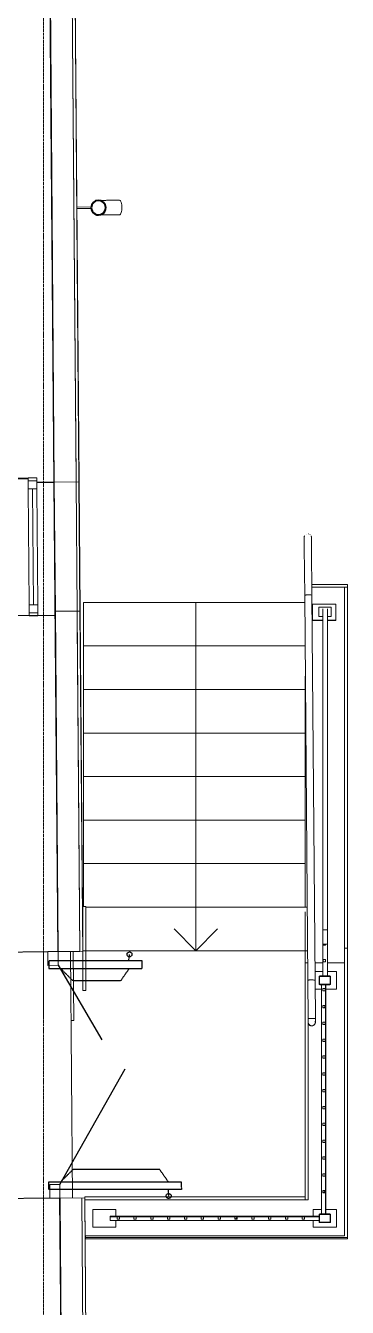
# Model space of a CAD drawing. Header units: millimetres. Extents: x -42533 to 645315, y 3457 to 82611.
# Drawn here: x 81975 to 84194, y 57838 to 66671 of the extents above; entities that cross this region are included whole.
import ezdxf

# ---------------------------------------------------------------- set-up
doc = ezdxf.new("R2010")
doc.units = ezdxf.units.MM
doc.linetypes.add('ADSK_Линия сетки', pattern=[25, 20, -2.5, 0, -2.5])
doc.linetypes.add('ADSK_Штриховая_ш3 п1_5', pattern=[4.5, 3, -1.5])
for name, color, linetype, lineweight in [('_ Окна', 7, 'Continuous', 9), ('Двери', 7, 'Continuous', 9), ('Лестницы', 7, 'Continuous', 9), ('Обобщенные модели', 7, 'Continuous', 18), ('Ограждение', 7, 'Continuous', 9), ('Окна', 7, 'Continuous', 9), ('Оси', 253, 'Continuous', 9), ('Перекрытие', 7, 'Continuous', 18), ('Стены внутренние', 7, 'Continuous', 18), ('Стены наружные', 7, 'Continuous', 18), ('Стены несущие', 7, 'Continuous', 30), ('Стены отделка', 7, 'Continuous', 30), ('Стены штриховка', 7, 'Continuous', 9), ('Стрелки вверх', 7, 'Continuous', 18), ('ШТРИХОВКА', 252, 'Continuous', 15)]:
    doc.layers.add(name, color=color, linetype=linetype, lineweight=lineweight)
doc.layers.add('Линии', color=7, linetype='Continuous', lineweight=9, true_color=0x00a600)
pattern_1 = [(45, (557.2, 188.9), (-106.066, 106.066), [])]

# ---------------------------------------------------------------- blocks, each defined once
blk = doc.blocks.new('1 этаж')
at = {"layer": 'Ограждение'}
h = blk.add_hatch(dxfattribs=at)
h.set_pattern_fill('FP_23', color=8, style=0, pattern_type=2)
h.set_pattern_definition(pattern_1)
h.paths.add_polyline_path([(57850.644, 27775.446), (57881.158, 27775.446), (57881.158, 27779.446), (57812.472, 27779.446), (57812.472, 27775.446), (57850.219, 27775.446)])
h.paths.add_polyline_path([(57806.815, 27781.103), (57810.815, 27781.103), (57810.815, 27829.789), (57806.815, 27829.789), (57806.815, 27803.878)])
h.paths.add_polyline_path([(57812.472, 27775.446), (57810.815, 27780.058), (57806.815, 27781.103), (57808.472, 27777.103)])
h.paths.add_polyline_path([(57886.815, 27781.103), (57886.815, 27829.789), (57882.815, 27829.789), (57882.815, 27781.103)])
h.paths.add_polyline_path([(57881.158, 27775.446), (57885.158, 27777.103), (57886.815, 27781.103), (57882.203, 27779.446)])
h.paths.add_polyline_path([(57881.158, 27835.446), (57812.472, 27835.446), (57812.472, 27831.446), (57881.158, 27831.446)])
h.paths.add_polyline_path([(57886.815, 27829.789), (57885.158, 27833.789), (57881.158, 27835.446), (57882.815, 27830.834)])
h.paths.add_polyline_path([(57806.815, 27829.789), (57811.427, 27831.446), (57811.3, 27834.961), (57808.472, 27833.789), (57807.501, 27831.446)])
h = blk.add_hatch(dxfattribs=at)
h.set_pattern_fill('FP_23', color=8, style=0, pattern_type=2)
h.set_pattern_definition(pattern_1)
h.paths.add_polyline_path([(57832.201, 26340.544), (57848.201, 26340.544), (57848.201, 26356.544), (57832.201, 26356.544)])
h.paths.add_polyline_path([(57848.201, 26456.544), (57848.201, 26472.544), (57832.201, 26472.544), (57832.201, 26456.544)])
h.paths.add_polyline_path([(57848.201, 26572.544), (57848.201, 26588.544), (57832.201, 26588.544), (57832.201, 26572.544)])
h.paths.add_polyline_path([(57848.201, 26688.544), (57848.201, 26704.544), (57832.201, 26704.544), (57832.201, 26688.544)])
h.paths.add_polyline_path([(57832.201, 26804.544), (57848.201, 26804.544), (57848.201, 26820.544), (57832.201, 26820.544)])
h.paths.add_polyline_path([(57848.201, 26920.544), (57848.201, 26936.544), (57832.201, 26936.544), (57832.201, 26920.544)])
h.paths.add_polyline_path([(57845.716, 27036.544), (57848.201, 27036.544), (57848.165, 27052.544), (57832.201, 27052.544), (57832.201, 27036.544)])
h.paths.add_polyline_path([(57832.201, 27152.544), (57848.201, 27152.544), (57848.201, 27168.544), (57832.201, 27168.544), (57832.201, 27156.693)])
h.paths.add_polyline_path([(57848.201, 27268.544), (57848.201, 27284.544), (57832.201, 27284.544), (57832.201, 27268.544)])
h.paths.add_polyline_path([(57832.201, 27384.544), (57848.201, 27384.544), (57848.201, 27400.544), (57832.201, 27400.544)])
h.paths.add_polyline_path([(57832.201, 27500.544), (57848.201, 27500.544), (57848.201, 27516.544), (57832.201, 27516.544)])
h.paths.add_polyline_path([(57832.201, 27616.544), (57848.201, 27616.544), (57848.201, 27632.544), (57832.201, 27632.544)])
h.paths.add_polyline_path([(57848.201, 27732.544), (57848.201, 27748.544), (57832.201, 27748.544), (57832.201, 27732.544)])
h = blk.add_hatch(dxfattribs=at)
h.set_pattern_fill('FP_23', color=8, style=0, pattern_type=2)
h.set_pattern_definition(pattern_1)
h.paths.add_polyline_path([(57706.815, 26160.481), (57706.815, 26176.481), (57690.815, 26176.481), (57690.815, 26160.481)])
h.paths.add_polyline_path([(56546.815, 26160.481), (56546.815, 26176.481), (56530.815, 26176.481), (56530.815, 26160.481)])
h.paths.add_polyline_path([(56414.815, 26160.481), (56430.815, 26160.481), (56430.815, 26176.481), (56414.815, 26176.481)])
h.paths.add_polyline_path([(57574.815, 26160.481), (57590.815, 26160.481), (57590.815, 26176.481), (57574.815, 26176.481)])
h.paths.add_polyline_path([(56878.815, 26160.481), (56894.815, 26160.481), (56894.815, 26176.481), (56878.815, 26176.481)])
h.paths.add_polyline_path([(56762.815, 26160.481), (56778.815, 26160.481), (56778.815, 26176.481), (56762.815, 26176.481)])
h.paths.add_polyline_path([(57474.815, 26160.481), (57474.815, 26176.481), (57458.815, 26176.481), (57458.815, 26160.481)])
h.paths.add_polyline_path([(56646.815, 26160.481), (56662.815, 26160.481), (56662.815, 26176.481), (56646.815, 26176.481)])
h.paths.add_polyline_path([(57242.815, 26160.481), (57242.815, 26176.481), (57226.815, 26176.481), (57226.815, 26160.481)])
h.paths.add_polyline_path([(57110.815, 26160.481), (57126.815, 26160.481), (57126.815, 26176.481), (57110.815, 26176.481)])
h.paths.add_polyline_path([(57358.815, 26160.481), (57358.815, 26176.481), (57342.815, 26176.481), (57342.815, 26160.481)])
h.paths.add_polyline_path([(56994.815, 26160.481), (57010.815, 26160.481), (57010.815, 26176.481), (56994.815, 26176.481)])
at = {"layer": '_ Окна', "color": 8, "lineweight": 18}
for p, q in [((55800.599, 31267.48), (55860.597, 31267.966)), ((55801.214, 31191.483), (55800.599, 31267.48)), ((55861.212, 31191.968), (55801.214, 31191.483)), ((55860.597, 31267.966), (55861.212, 31191.968)), ((55867.666, 30393.994), (55807.668, 30393.509)), ((55807.668, 30393.509), (55808.282, 30317.512)), ((55868.28, 30317.997), (55867.666, 30393.994)), ((55808.282, 30317.512), (55868.28, 30317.997))]:
    blk.add_line(p, q, dxfattribs=at)
at = {"layer": '_ Окна', "color": 8}
for p, q in [((55800.761, 31247.481), (55860.759, 31247.966)), ((55831.213, 31191.726), (55837.667, 30393.752)), ((55808.121, 30337.511), (55868.119, 30337.996))]:
    blk.add_line(p, q, dxfattribs=at)
at = {"layer": 'Двери', "color": 8}
for p, q in [((56006.999, 28004.043), (55937.001, 28003.477)), ((55937.001, 28003.477), (55937.769, 27908.48)), ((56007.767, 27909.046), (56006.999, 28004.043)), ((55937.769, 27908.48), (56007.767, 27909.046)), ((56019.979, 26399.095), (55949.981, 26398.529)), ((55949.981, 26398.529), (55950.75, 26303.532)), ((56020.747, 26304.099), (56019.979, 26399.095)), ((55950.75, 26303.532), (56020.747, 26304.099))]:
    blk.add_line(p, q, dxfattribs=at)
at = {"layer": 'Двери', "color": 8, "lineweight": 30}
for p, q in [((56007.767, 27909.046), (56309.425, 27396.184)), ((56019.979, 26399.095), (56471.056, 27195.183))]:
    blk.add_line(p, q, dxfattribs=at)
at = {"layer": 'Лестницы', "color": 8}
for p, q in [((57708.083, 30409.601), (56182.201, 30409.601)), ((56182.201, 30409.601), (56182.201, 30109.601)), ((57708.083, 30409.601), (56182.201, 30409.601)), ((56182.201, 30109.601), (56182.201, 29809.601)), ((57710.509, 30109.601), (56182.201, 30109.601)), ((57710.509, 30109.601), (56182.201, 30109.601)), ((56182.201, 29809.601), (56182.201, 29509.601)), ((57712.201, 29809.601), (56182.201, 29809.601)), ((57712.201, 29809.601), (56182.201, 29809.601)), ((56182.201, 29509.601), (56182.201, 29209.601)), ((57712.201, 29509.601), (56182.201, 29509.601)), ((57712.201, 29509.601), (56182.201, 29509.601)), ((56182.201, 29209.601), (56182.201, 28909.601)), ((57712.201, 29209.601), (56182.201, 29209.601)), ((57712.201, 29209.601), (56182.201, 29209.601)), ((56182.201, 28909.601), (56182.201, 28609.601)), ((57712.201, 28909.601), (56182.201, 28909.601)), ((57712.201, 28909.601), (56182.201, 28909.601)), ((56182.201, 28609.601), (56182.201, 28314.7)), ((57712.201, 28609.601), (56182.201, 28609.601)), ((57712.201, 28609.601), (56182.201, 28609.601)), ((57725.229, 28309.601), (56197.879, 28309.601)), ((57725.229, 28309.601), (56197.879, 28309.601)), ((57727.56, 28009.601), (56182.201, 28009.601))]:
    blk.add_line(p, q, dxfattribs=at)
at = {"layer": 'Линии', "color": 8}
for p, q in [((58002.201, 30533.902), (58002.201, 26033.902)), ((55461.104, 30319.225), (55981.104, 30319.225)), ((58002.201, 26033.902), (56202.201, 26033.902))]:
    blk.add_line(p, q, dxfattribs=at)
at = {"layer": 'Линии', "color": 8, "linetype": 'ADSK_Штриховая_ш3 п1_5', "lineweight": 30}
for p, q in [((55944.297, 27939.655), (55943.571, 27886.655)), ((56587.383, 27939.655), (55944.297, 27939.655)), ((56494.951, 27939.655), (56500.099, 27984.36)), ((56586.657, 27886.655), (56587.383, 27939.655)), ((55943.571, 27886.655), (56586.657, 27886.655)), ((56110.32, 27801.655), (56025.32, 27886.655)), ((56497.735, 27886.655), (56438.217, 27801.655)), ((56438.217, 27801.655), (56110.32, 27801.655)), ((56110.467, 26501.658), (56025.467, 26416.658)), ((56708.365, 26501.658), (56110.467, 26501.658)), ((56767.882, 26416.658), (56708.365, 26501.658)), ((55944.445, 26363.658), (55943.719, 26416.658)), ((55943.719, 26416.658), (56856.804, 26416.658)), ((56856.804, 26416.658), (56857.53, 26363.658)), ((56857.53, 26363.658), (55944.445, 26363.658)), ((56765.098, 26363.658), (56770.247, 26318.953))]:
    blk.add_line(p, q, dxfattribs=at)
for centre in [(56500.099, 27984.36), (56770.247, 26318.953)]:
    blk.add_circle(centre, 17, dxfattribs=at)
at = {"layer": 'Обобщенные модели', "color": 8}
for p, q in [((56235.371, 33134.92), (56137.176, 33134.125)), ((56137.257, 33124.126), (56235.452, 33124.92)), ((56432.011, 33181.512), (56389.508, 33181.168)), ((56390.317, 33081.171), (56432.82, 33081.515))]:
    blk.add_line(p, q, dxfattribs=at)
at = {"layer": 'Обобщенные модели', "color": 8, "flags": 128}
for points in [[(56298.881, 33180.435), (56300.151, 33180.445), (56302.815, 33180.467), (56305.691, 33180.49), (56308.775, 33180.515), (56312.063, 33180.541), (56315.549, 33180.57), (56319.227, 33180.599), (56323.092, 33180.631), (56327.138, 33180.663), (56331.357, 33180.697), (56335.743, 33180.733), (56340.29, 33180.77), (56344.989, 33180.808), (56349.834, 33180.847), (56354.817, 33180.887), (56359.929, 33180.929), (56365.163, 33180.971), (56370.509, 33181.014), (56375.96, 33181.058), (56381.508, 33181.103), (56387.142, 33181.149), (56389.508, 33181.168)], [(56390.317, 33081.171), (56384.65, 33081.125), (56379.065, 33081.08), (56373.573, 33081.036), (56368.182, 33080.992), (56362.9, 33080.949), (56357.737, 33080.908), (56352.699, 33080.867), (56347.796, 33080.827), (56343.035, 33080.789), (56338.424, 33080.751), (56333.97, 33080.715), (56329.681, 33080.681), (56325.562, 33080.647), (56321.621, 33080.615), (56317.865, 33080.585), (56314.298, 33080.556), (56310.927, 33080.529), (56307.758, 33080.503), (56304.794, 33080.479), (56302.042, 33080.457), (56299.69, 33080.438)]]:
    blk.add_lwpolyline(points, dxfattribs=at)
at = {"layer": 'Обобщенные модели', "color": 8}
for start, end in [(0.4633819, 180.4633819), (180.4633819, 0.4633819)]:
    blk.add_arc((56286.269, 33130.331), 52, start, end, dxfattribs=at)
at = {"layer": 'Обобщенные модели', "color": 8, "lineweight": 40}
for start, end in [(0.4633819, 180.4633819), (180.4633819, 0.4633819)]:
    blk.add_arc((56286.269, 33130.331), 50, start, end, dxfattribs=at)
at = {"layer": 'Обобщенные модели', "color": 8}
for start_param, end_param in [(4.71238898, 6.28318531), (3.14159265, 4.71238898)]:
    blk.add_ellipse((56432.416, 33131.513), major_axis=(-0.404, 49.998), ratio=0.30901699, start_param=start_param, end_param=end_param, dxfattribs=at)
at = {"layer": 'Ограждение', "color": 8}
for p, q in [((57709.284, 30872.841), (57709.891, 30873.635)), ((57719.288, 30880.912), (57720.21, 30881.3)), ((57732.249, 30882.917), (57733.24, 30882.785)), ((57744.224, 30878.246), (57745.019, 30877.639)), ((57705.03, 30787.163), (57707.698, 30457.174)), ((57757.697, 30457.578), (57755.028, 30787.567)), ((57707.698, 30457.174), (57729.158, 27803.79)), ((57779.157, 27804.195), (57757.697, 30457.578)), ((57922.041, 30397.946), (57762.648, 30397.946)), ((57762.648, 30397.946), (57762.648, 30287.578)), ((57922.041, 30287.578), (57922.041, 30397.946)), ((57889.433, 30378.154), (57804.315, 30378.154)), ((57804.315, 30378.154), (57804.315, 30312.738)), ((57804.315, 30312.738), (57832.201, 30312.738)), ((57832.201, 28154.19), (57832.201, 30365.886)), ((57864.201, 30365.886), (57864.201, 28154.19)), ((57864.201, 30312.738), (57889.433, 30312.738)), ((57889.433, 30312.738), (57889.433, 30378.154)), ((57762.648, 30287.578), (57832.201, 30287.578)), ((57762.648, 30285.223), (57762.648, 30287.578)), ((57832.201, 30285.223), (57762.648, 30285.223)), ((57864.201, 30287.578), (57922.041, 30287.578)), ((57922.041, 30285.223), (57864.201, 30285.223)), ((57922.041, 30287.578), (57922.041, 30285.223)), ((57832.201, 27835.446), (57832.201, 28053.665)), ((57864.201, 28053.665), (57864.201, 27835.446)), ((57832.201, 27865.446), (57778.642, 27865.446)), ((57926.207, 27865.446), (57864.201, 27865.446)), ((57926.207, 27745.446), (57926.207, 27865.446)), ((57729.158, 27803.79), (57731.263, 27543.589)), ((57729.158, 27803.79), (57731.263, 27543.589)), ((57781.261, 27543.993), (57779.157, 27804.195)), ((57781.261, 27543.993), (57779.159, 27803.878)), ((57779.55, 27745.446), (57824.53, 27745.446)), ((57824.35, 27775.446), (57824.35, 26195.446)), ((57850.219, 26195.446), (57850.219, 27775.446)), ((57854.198, 27745.446), (57926.207, 27745.446)), ((57854.35, 27775.446), (57854.35, 26195.446)), ((57731.48, 27516.667), (57731.481, 27516.63)), ((57781.479, 27517.072), (57781.479, 27517.034)), ((56406.207, 26225.446), (56246.815, 26225.446)), ((56246.815, 26225.446), (56246.815, 26105.446)), ((56366.815, 26180.612), (56366.815, 26176.481)), ((56366.815, 26180.612), (57806.815, 26180.612)), ((56366.815, 26155.612), (56366.815, 26176.481)), ((56414.815, 26176.481), (56366.815, 26176.481)), ((56366.815, 26155.612), (56366.815, 26150.612)), ((56366.815, 26150.612), (57806.815, 26150.612)), ((56406.207, 26180.459), (56406.207, 26225.446)), ((56406.207, 26105.446), (56406.207, 26150.796)), ((56530.815, 26176.481), (56430.815, 26176.481)), ((56646.815, 26176.481), (56546.815, 26176.481)), ((56762.815, 26176.481), (56662.815, 26176.481)), ((56878.815, 26176.481), (56778.815, 26176.481)), ((56994.815, 26176.481), (56894.815, 26176.481)), ((57110.815, 26176.481), (57010.815, 26176.481)), ((57226.815, 26176.481), (57126.815, 26176.481)), ((57342.815, 26176.481), (57242.815, 26176.481)), ((57458.815, 26176.481), (57358.815, 26176.481)), ((57574.815, 26176.481), (57474.815, 26176.481)), ((57690.815, 26176.481), (57590.815, 26176.481)), ((57806.815, 26176.481), (57706.815, 26176.481)), ((57824.52, 26225.446), (57766.815, 26225.446)), ((57766.815, 26225.446), (57766.815, 26180.448)), ((57766.815, 26150.782), (57766.815, 26105.446)), ((57926.207, 26225.446), (57854.19, 26225.446)), ((57926.207, 26105.446), (57926.207, 26225.446)), ((56246.815, 26105.446), (56406.207, 26105.446)), ((57766.815, 26105.446), (57926.207, 26105.446))]:
    blk.add_line(p, q, dxfattribs=at)
at = {"layer": 'Ограждение', "color": 8, "lineweight": 18}
for p, q in [((57864.201, 28154.19), (57832.201, 28154.19)), ((57832.201, 28154.19), (57832.201, 28053.665)), ((57864.201, 28053.665), (57864.201, 28154.19)), ((57832.201, 28053.665), (57864.201, 28053.665)), ((57851.048, 28053.665), (57835.048, 28053.665)), ((57835.048, 28053.665), (57835.048, 28047.927)), ((57835.048, 28047.927), (57851.048, 28047.927)), ((57851.048, 28047.927), (57851.048, 28053.665)), ((57851.048, 27947.927), (57835.048, 27947.927)), ((57835.048, 27947.927), (57835.048, 27931.927)), ((57835.048, 27931.927), (57851.048, 27931.927)), ((57851.048, 27931.927), (57851.048, 27947.927)), ((57806.815, 27829.789), (57806.815, 27781.103)), ((57810.815, 27781.103), (57810.815, 27829.789)), ((57881.158, 27835.446), (57812.472, 27835.446)), ((57812.472, 27831.446), (57881.158, 27831.446)), ((57882.815, 27829.789), (57882.815, 27781.103)), ((57886.815, 27781.103), (57886.815, 27829.789)), ((57881.158, 27779.446), (57812.472, 27779.446)), ((57812.472, 27775.446), (57881.158, 27775.446)), ((57848.201, 27748.544), (57832.201, 27748.544)), ((57832.201, 27748.544), (57832.201, 27732.544)), ((57848.201, 27732.544), (57848.201, 27748.544)), ((57832.201, 27732.544), (57848.201, 27732.544)), ((57848.201, 27632.544), (57832.201, 27632.544)), ((57832.201, 27632.544), (57832.201, 27616.544)), ((57832.201, 27616.544), (57848.201, 27616.544)), ((57848.201, 27616.544), (57848.201, 27632.544)), ((57848.201, 27516.544), (57832.201, 27516.544)), ((57832.201, 27516.544), (57832.201, 27500.544)), ((57832.201, 27500.544), (57848.201, 27500.544)), ((57848.201, 27500.544), (57848.201, 27516.544)), ((57848.201, 27400.544), (57832.201, 27400.544)), ((57832.201, 27400.544), (57832.201, 27384.544)), ((57832.201, 27384.544), (57848.201, 27384.544)), ((57848.201, 27384.544), (57848.201, 27400.544)), ((57848.201, 27284.544), (57832.201, 27284.544)), ((57832.201, 27284.544), (57832.201, 27268.544)), ((57832.201, 27268.544), (57848.201, 27268.544)), ((57848.201, 27268.544), (57848.201, 27284.544)), ((57848.201, 27168.544), (57832.201, 27168.544)), ((57832.201, 27168.544), (57832.201, 27152.544)), ((57832.201, 27152.544), (57848.201, 27152.544)), ((57848.201, 27152.544), (57848.201, 27168.544)), ((57848.201, 27052.544), (57832.201, 27052.544)), ((57832.201, 27052.544), (57832.201, 27036.544)), ((57832.201, 27036.544), (57848.201, 27036.544)), ((57848.201, 27036.544), (57848.201, 27052.544)), ((57848.201, 26936.544), (57832.201, 26936.544)), ((57832.201, 26936.544), (57832.201, 26920.544)), ((57832.201, 26920.544), (57848.201, 26920.544)), ((57848.201, 26920.544), (57848.201, 26936.544)), ((57848.201, 26820.544), (57832.201, 26820.544)), ((57832.201, 26820.544), (57832.201, 26804.544)), ((57832.201, 26804.544), (57848.201, 26804.544)), ((57848.201, 26804.544), (57848.201, 26820.544)), ((57848.201, 26704.544), (57832.201, 26704.544)), ((57832.201, 26704.544), (57832.201, 26688.544)), ((57832.201, 26688.544), (57848.201, 26688.544)), ((57848.201, 26688.544), (57848.201, 26704.544)), ((57848.201, 26588.544), (57832.201, 26588.544)), ((57832.201, 26588.544), (57832.201, 26572.544)), ((57848.201, 26572.544), (57848.201, 26588.544)), ((57832.201, 26572.544), (57848.201, 26572.544)), ((57848.201, 26472.544), (57832.201, 26472.544)), ((57832.201, 26472.544), (57832.201, 26456.544)), ((57832.201, 26456.544), (57848.201, 26456.544)), ((57848.201, 26456.544), (57848.201, 26472.544)), ((57848.201, 26356.544), (57832.201, 26356.544)), ((57832.201, 26356.544), (57832.201, 26340.544)), ((57832.201, 26340.544), (57848.201, 26340.544)), ((57848.201, 26340.544), (57848.201, 26356.544)), ((56430.815, 26176.481), (56414.815, 26176.481)), ((56414.815, 26176.481), (56414.815, 26160.481)), ((56414.815, 26160.481), (56430.815, 26160.481)), ((56430.815, 26160.481), (56430.815, 26176.481)), ((56546.815, 26176.481), (56530.815, 26176.481)), ((56530.815, 26176.481), (56530.815, 26160.481)), ((56530.815, 26160.481), (56546.815, 26160.481)), ((56546.815, 26160.481), (56546.815, 26176.481)), ((56662.815, 26176.481), (56646.815, 26176.481)), ((56646.815, 26176.481), (56646.815, 26160.481)), ((56646.815, 26160.481), (56662.815, 26160.481)), ((56662.815, 26160.481), (56662.815, 26176.481)), ((56778.815, 26176.481), (56762.815, 26176.481)), ((56762.815, 26176.481), (56762.815, 26160.481)), ((56762.815, 26160.481), (56778.815, 26160.481)), ((56778.815, 26160.481), (56778.815, 26176.481)), ((56894.815, 26176.481), (56878.815, 26176.481)), ((56878.815, 26176.481), (56878.815, 26160.481)), ((56878.815, 26160.481), (56894.815, 26160.481)), ((56894.815, 26160.481), (56894.815, 26176.481)), ((57010.815, 26176.481), (56994.815, 26176.481)), ((56994.815, 26176.481), (56994.815, 26160.481)), ((56994.815, 26160.481), (57010.815, 26160.481)), ((57010.815, 26160.481), (57010.815, 26176.481)), ((57126.815, 26176.481), (57110.815, 26176.481)), ((57110.815, 26176.481), (57110.815, 26160.481)), ((57110.815, 26160.481), (57126.815, 26160.481)), ((57126.815, 26160.481), (57126.815, 26176.481)), ((57242.815, 26176.481), (57226.815, 26176.481)), ((57226.815, 26176.481), (57226.815, 26160.481)), ((57226.815, 26160.481), (57242.815, 26160.481)), ((57242.815, 26160.481), (57242.815, 26176.481)), ((57358.815, 26176.481), (57342.815, 26176.481)), ((57342.815, 26176.481), (57342.815, 26160.481)), ((57342.815, 26160.481), (57358.815, 26160.481)), ((57358.815, 26160.481), (57358.815, 26176.481)), ((57474.815, 26176.481), (57458.815, 26176.481)), ((57458.815, 26176.481), (57458.815, 26160.481)), ((57458.815, 26160.481), (57474.815, 26160.481)), ((57474.815, 26160.481), (57474.815, 26176.481)), ((57590.815, 26176.481), (57574.815, 26176.481)), ((57574.815, 26176.481), (57574.815, 26160.481)), ((57574.815, 26160.481), (57590.815, 26160.481)), ((57590.815, 26160.481), (57590.815, 26176.481)), ((57706.815, 26176.481), (57690.815, 26176.481)), ((57690.815, 26176.481), (57690.815, 26160.481)), ((57690.815, 26160.481), (57706.815, 26160.481)), ((57706.815, 26160.481), (57706.815, 26176.481)), ((57806.815, 26189.789), (57806.815, 26141.103)), ((57810.815, 26141.103), (57810.815, 26189.789)), ((57881.158, 26195.446), (57812.472, 26195.446)), ((57812.472, 26191.446), (57881.158, 26191.446)), ((57882.815, 26189.789), (57882.815, 26141.103)), ((57886.815, 26141.103), (57886.815, 26189.789)), ((57881.158, 26139.446), (57812.472, 26139.446)), ((57812.472, 26135.446), (57881.158, 26135.446))]:
    blk.add_line(p, q, dxfattribs=at)
at = {"layer": 'Ограждение', "color": 8, "flags": 128}
for points in [[(57704.458, 30857.871), (57704.47, 30858.871), (57704.521, 30859.87), (57704.613, 30860.865), (57704.745, 30861.857), (57704.916, 30862.842), (57705.126, 30863.819), (57705.375, 30864.788), (57705.663, 30865.745), (57705.989, 30866.691), (57706.352, 30867.622), (57706.753, 30868.539)], [(57704.729, 30824.333), (57704.711, 30826.557), (57704.693, 30828.73), (57704.676, 30830.846), (57704.66, 30832.904), (57704.643, 30834.899), (57704.628, 30836.829), (57704.613, 30838.691), (57704.598, 30840.48), (57704.584, 30842.196), (57704.571, 30843.834), (57704.559, 30845.392), (57704.547, 30846.868), (57704.535, 30848.26), (57704.525, 30849.564), (57704.515, 30850.78), (57704.506, 30851.904), (57704.498, 30852.936), (57704.49, 30853.874), (57704.483, 30854.716), (57704.477, 30855.46), (57704.472, 30856.107), (57704.468, 30856.653), (57704.464, 30857.1), (57704.461, 30857.445), (57704.459, 30857.689), (57704.458, 30857.831), (57704.458, 30857.871)], [(57704.458, 30857.871), (57704.458, 30857.815), (57704.46, 30857.645), (57704.462, 30857.363), (57704.465, 30856.968), (57704.469, 30856.462), (57704.474, 30855.845), (57704.48, 30855.117), (57704.487, 30854.282), (57704.494, 30853.339), (57704.503, 30852.29), (57704.512, 30851.136), (57704.522, 30849.881), (57704.533, 30848.525), (57704.545, 30847.071), (57704.558, 30845.521), (57704.571, 30843.878), (57704.585, 30842.144), (57704.6, 30840.322), (57704.615, 30838.415), (57704.631, 30836.426), (57704.648, 30834.358), (57704.665, 30832.215), (57704.683, 30829.999), (57704.702, 30827.715), (57704.721, 30825.367), (57704.74, 30822.957), (57704.76, 30820.49), (57704.78, 30817.969), (57704.801, 30815.399), (57704.822, 30812.785), (57704.844, 30810.129), (57704.866, 30807.436), (57704.888, 30804.711), (57704.91, 30801.958), (57704.932, 30799.181), (57704.955, 30796.385), (57704.978, 30793.574), (57705.001, 30790.753), (57705.023, 30787.926), (57705.03, 30787.163)], [(57751.871, 30869.147), (57752.295, 30868.242), (57752.684, 30867.32), (57753.035, 30866.384), (57753.349, 30865.435), (57753.624, 30864.473), (57753.86, 30863.502), (57754.058, 30862.522), (57754.216, 30861.534), (57754.335, 30860.541), (57754.414, 30859.545), (57754.452, 30858.545), (57754.456, 30858.276)], [(57754.456, 30858.276), (57754.456, 30858.224), (57754.458, 30858.071), (57754.46, 30857.816), (57754.463, 30857.459), (57754.466, 30857.001), (57754.471, 30856.444), (57754.476, 30855.786), (57754.482, 30855.031), (57754.489, 30854.178), (57754.497, 30853.23), (57754.505, 30852.188), (57754.514, 30851.053), (57754.524, 30849.827), (57754.535, 30848.513), (57754.546, 30847.112), (57754.558, 30845.626), (57754.571, 30844.059), (57754.584, 30842.412), (57754.598, 30840.688), (57754.613, 30838.89), (57754.628, 30837.021), (57754.644, 30835.084), (57754.66, 30833.081), (57754.677, 30831.017), (57754.694, 30828.894), (57754.711, 30826.715), (57754.729, 30824.485), (57754.748, 30822.207), (57754.767, 30819.884), (57754.786, 30817.52), (57754.805, 30815.12), (57754.825, 30812.686), (57754.845, 30810.222), (57754.865, 30807.734), (57754.885, 30805.224), (57754.906, 30802.696), (57754.926, 30800.155), (57754.947, 30797.605), (57754.967, 30795.05), (57754.988, 30792.494), (57755.009, 30789.94), (57755.027, 30787.678)], [(57755.028, 30787.567), (57755.005, 30790.395), (57754.982, 30793.218), (57754.959, 30796.032), (57754.937, 30798.832), (57754.914, 30801.615), (57754.892, 30804.375), (57754.87, 30807.108), (57754.848, 30809.81), (57754.826, 30812.476), (57754.805, 30815.102), (57754.784, 30817.685), (57754.764, 30820.219), (57754.744, 30822.701), (57754.724, 30825.126), (57754.705, 30827.492), (57754.686, 30829.794), (57754.668, 30832.028), (57754.651, 30834.191), (57754.634, 30836.28), (57754.618, 30838.29), (57754.602, 30840.22), (57754.587, 30842.065), (57754.573, 30843.823), (57754.559, 30845.491), (57754.547, 30847.066), (57754.535, 30848.546), (57754.524, 30849.929), (57754.513, 30851.212), (57754.504, 30852.393), (57754.495, 30853.47), (57754.487, 30854.442), (57754.48, 30855.307), (57754.474, 30856.063), (57754.469, 30856.71), (57754.464, 30857.247), (57754.461, 30857.672), (57754.458, 30857.984), (57754.457, 30858.184), (57754.456, 30858.271), (57754.456, 30858.276)], [(57705.029, 30787.274), (57705.008, 30789.821), (57704.987, 30792.375), (57704.967, 30794.932), (57704.946, 30797.486), (57704.925, 30800.036), (57704.905, 30802.575), (57704.884, 30805.101), (57704.864, 30807.609), (57704.844, 30810.095), (57704.824, 30812.555), (57704.805, 30814.985), (57704.785, 30817.382), (57704.766, 30819.741), (57704.747, 30822.06), (57704.731, 30824.077)], [(57731.481, 27516.629), (57731.48, 27516.656), (57731.48, 27516.739), (57731.479, 27516.877), (57731.477, 27517.07), (57731.475, 27517.318), (57731.473, 27517.619), (57731.47, 27517.975), (57731.467, 27518.383), (57731.463, 27518.844), (57731.459, 27519.357), (57731.454, 27519.921), (57731.449, 27520.535), (57731.444, 27521.198), (57731.438, 27521.908), (57731.432, 27522.666), (57731.425, 27523.469), (57731.419, 27524.317), (57731.411, 27525.207), (57731.404, 27526.14), (57731.396, 27527.112), (57731.388, 27528.123), (57731.379, 27529.17), (57731.371, 27530.253), (57731.361, 27531.37), (57731.352, 27532.518), (57731.343, 27533.696), (57731.333, 27534.902), (57731.323, 27536.134), (57731.313, 27537.39), (57731.302, 27538.669), (57731.292, 27539.967), (57731.281, 27541.283), (57731.271, 27542.615), (57731.263, 27543.589)], [(57731.263, 27543.588), (57731.274, 27542.246), (57731.284, 27540.918), (57731.295, 27539.607), (57731.305, 27538.314), (57731.316, 27537.041), (57731.326, 27535.792), (57731.336, 27534.566), (57731.345, 27533.368), (57731.355, 27532.198), (57731.364, 27531.058), (57731.373, 27529.951), (57731.382, 27528.878), (57731.39, 27527.84), (57731.398, 27526.84), (57731.406, 27525.878), (57731.413, 27524.957), (57731.42, 27524.078), (57731.427, 27523.243), (57731.434, 27522.452), (57731.44, 27521.707), (57731.445, 27521.01), (57731.451, 27520.36), (57731.455, 27519.76), (57731.46, 27519.211), (57731.464, 27518.712), (57731.467, 27518.265), (57731.471, 27517.871), (57731.473, 27517.531), (57731.476, 27517.244), (57731.478, 27517.011), (57731.479, 27516.834), (57731.48, 27516.711), (57731.481, 27516.643), (57731.481, 27516.629)], [(57731.481, 27516.629), (57731.48, 27516.656), (57731.48, 27516.667)], [(57746.015, 27494.127), (57745.115, 27494.563), (57744.234, 27495.036), (57743.372, 27495.543), (57742.531, 27496.084), (57741.713, 27496.658), (57740.918, 27497.265), (57740.148, 27497.903), (57739.404, 27498.571), (57738.687, 27499.269), (57737.999, 27499.994), (57737.341, 27500.747), (57736.713, 27501.525), (57736.117, 27502.328), (57735.553, 27503.154), (57735.023, 27504.001), (57734.527, 27504.87), (57734.066, 27505.757), (57733.641, 27506.662), (57733.253, 27507.584), (57732.902, 27508.52), (57732.588, 27509.47), (57732.313, 27510.431), (57732.076, 27511.402), (57731.879, 27512.383), (57731.721, 27513.37), (57731.602, 27514.363), (57731.523, 27515.36), (57731.484, 27516.359), (57731.481, 27516.629)], [(57756.682, 27491.832), (57755.682, 27491.844), (57754.684, 27491.896), (57753.688, 27491.987), (57752.697, 27492.119), (57751.711, 27492.29), (57750.734, 27492.5), (57749.766, 27492.749), (57748.808, 27493.037), (57747.863, 27493.363), (57746.931, 27493.726), (57746.015, 27494.127), (57745.115, 27494.563), (57744.234, 27495.036), (57743.372, 27495.543), (57742.531, 27496.084), (57741.713, 27496.658), (57740.918, 27497.265), (57740.148, 27497.903), (57739.404, 27498.571), (57738.687, 27499.269), (57737.999, 27499.994), (57737.341, 27500.747), (57736.713, 27501.525), (57736.117, 27502.328), (57735.553, 27503.154), (57735.023, 27504.001), (57734.527, 27504.87), (57734.066, 27505.757), (57733.641, 27506.662), (57733.253, 27507.584), (57732.902, 27508.52), (57732.588, 27509.47), (57732.313, 27510.431), (57732.076, 27511.402), (57731.879, 27512.383), (57731.721, 27513.37), (57731.602, 27514.363), (57731.523, 27515.36), (57731.484, 27516.359), (57731.481, 27516.629)], [(57756.682, 27491.832), (57755.682, 27491.844), (57754.684, 27491.896), (57753.688, 27491.987), (57752.697, 27492.119), (57751.711, 27492.29), (57750.734, 27492.5), (57749.766, 27492.749), (57748.808, 27493.037)], [(57781.479, 27517.033), (57781.467, 27516.033), (57781.415, 27515.035), (57781.323, 27514.039), (57781.192, 27513.048), (57781.021, 27512.063), (57780.811, 27511.085), (57780.561, 27510.117), (57780.274, 27509.159), (57779.948, 27508.214), (57779.584, 27507.282), (57779.184, 27506.366), (57778.747, 27505.466), (57778.275, 27504.585), (57777.768, 27503.723), (57777.227, 27502.882), (57776.652, 27502.064), (57776.046, 27501.269), (57775.408, 27500.499), (57774.739, 27499.755), (57774.042, 27499.038), (57773.316, 27498.35), (57772.564, 27497.692), (57771.786, 27497.064), (57770.983, 27496.468), (57770.157, 27495.904), (57769.309, 27495.374), (57768.441, 27494.878), (57767.554, 27494.417), (57766.648, 27493.992), (57765.727, 27493.604), (57764.791, 27493.253), (57763.841, 27492.939), (57762.88, 27492.664), (57761.908, 27492.427), (57760.928, 27492.23), (57759.941, 27492.072), (57758.948, 27491.953), (57757.951, 27491.874), (57756.952, 27491.835), (57756.682, 27491.832)], [(57764.791, 27493.253), (57763.841, 27492.939), (57762.88, 27492.664), (57761.908, 27492.427), (57760.928, 27492.23), (57759.941, 27492.072), (57758.948, 27491.953), (57757.951, 27491.874), (57756.952, 27491.835), (57756.682, 27491.832)], [(57771.786, 27497.064), (57770.983, 27496.468), (57770.157, 27495.904), (57769.309, 27495.374), (57768.441, 27494.878), (57767.554, 27494.417), (57766.648, 27493.992)], [(57774.739, 27499.755), (57774.042, 27499.038), (57773.316, 27498.35), (57772.564, 27497.692)], [(57778.275, 27504.585), (57777.768, 27503.723), (57777.227, 27502.882), (57776.652, 27502.064), (57776.046, 27501.269), (57775.408, 27500.499)], [(57781.479, 27517.033), (57781.467, 27516.033), (57781.415, 27515.035), (57781.323, 27514.039), (57781.192, 27513.048), (57781.021, 27512.063), (57780.811, 27511.085), (57780.561, 27510.117), (57780.274, 27509.159), (57779.948, 27508.214), (57779.584, 27507.282), (57779.184, 27506.366), (57778.747, 27505.466)], [(57781.261, 27543.993), (57781.272, 27542.65), (57781.283, 27541.322), (57781.293, 27540.011), (57781.304, 27538.718), (57781.314, 27537.446), (57781.324, 27536.196), (57781.334, 27534.971), (57781.344, 27533.772), (57781.353, 27532.602), (57781.362, 27531.463), (57781.371, 27530.355), (57781.38, 27529.282), (57781.388, 27528.244), (57781.396, 27527.244), (57781.404, 27526.283), (57781.412, 27525.362), (57781.419, 27524.483), (57781.426, 27523.647), (57781.432, 27522.857), (57781.438, 27522.112), (57781.444, 27521.414), (57781.449, 27520.765), (57781.454, 27520.165), (57781.458, 27519.615), (57781.462, 27519.116), (57781.466, 27518.67), (57781.469, 27518.276), (57781.472, 27517.935), (57781.474, 27517.648), (57781.476, 27517.416), (57781.477, 27517.238), (57781.478, 27517.115), (57781.479, 27517.048), (57781.479, 27517.033)], [(57781.479, 27517.033), (57781.479, 27517.061), (57781.478, 27517.144), (57781.477, 27517.282), (57781.475, 27517.475), (57781.473, 27517.722), (57781.471, 27518.024), (57781.468, 27518.379), (57781.465, 27518.788), (57781.461, 27519.249), (57781.457, 27519.762), (57781.452, 27520.325), (57781.447, 27520.939), (57781.442, 27521.602), (57781.436, 27522.313), (57781.43, 27523.07), (57781.424, 27523.874), (57781.417, 27524.721), (57781.41, 27525.612), (57781.402, 27526.544), (57781.394, 27527.516), (57781.386, 27528.527), (57781.378, 27529.575), (57781.369, 27530.658), (57781.36, 27531.774), (57781.351, 27532.922), (57781.341, 27534.1), (57781.331, 27535.306), (57781.321, 27536.539), (57781.311, 27537.795), (57781.301, 27539.073), (57781.29, 27540.371), (57781.28, 27541.688), (57781.269, 27543.02), (57781.261, 27543.993)], [(57781.479, 27517.033), (57781.479, 27517.061), (57781.479, 27517.072)]]:
    blk.add_lwpolyline(points, dxfattribs=at)
at = {"layer": 'Ограждение', "color": 8, "lineweight": 18}
for centre, radius, start, end in [((57812.472, 27829.789), 5.657, 90, 180), ((57812.472, 27829.789), 1.657, 90, 180), ((57881.158, 27829.789), 5.657, 0, 90), ((57881.158, 27829.789), 1.657, 0, 90), ((57812.472, 27781.103), 5.657, 180, 270), ((57812.472, 27781.103), 1.657, 180, 270), ((57881.158, 27781.103), 5.657, 270, 0), ((57881.158, 27781.103), 1.657, 270, 0), ((57812.472, 26189.789), 5.657, 90, 180), ((57812.472, 26189.789), 1.657, 90, 180), ((57881.158, 26189.789), 5.657, 0, 90), ((57881.158, 26189.789), 1.657, 0, 90), ((57812.472, 26141.103), 5.657, 180, 270), ((57812.472, 26141.103), 1.657, 180, 270), ((57881.158, 26141.103), 5.657, 270, 0), ((57881.158, 26141.103), 1.657, 270, 0)]:
    blk.add_arc(centre, radius, start, end, dxfattribs=at)
at = {"layer": 'Ограждение', "color": 8}
for start_param, end_param in [(3.07026936, 4.31242444), (2.89827741, 3.00041443), (4.39364859, 4.71238898), (4.71238898, 5.06632845), (5.13942914, 5.3437985), (5.39957774, 6.35453419), (0.14022926, 0.24276952)]:
    blk.add_ellipse((57756.48, 27516.87), major_axis=(24.999, 0.202), ratio=0.99888123, start_param=start_param, end_param=end_param, dxfattribs=at)
for points, knots in [([(57732.656, 30462.462), (57728.293, 30462.423), (57721.761, 30462.017), (57714.788, 30460.869), (57710.778, 30459.771), (57708.262, 30458.51), (57707.695, 30457.617), (57707.698, 30457.174)], [-1, -1, -1, -1, -0.833333333, -0.75, -0.666666667, -0.583333333, -0.5, -0.5, -0.5, -0.5]), ([(57757.697, 30457.578), (57757.693, 30458.022), (57757.111, 30458.905), (57753.734, 30460.532), (57745.745, 30462.094), (57737.02, 30462.493), (57732.656, 30462.462)], [-0.5, -0.5, -0.5, -0.5, -0.416666667, -0.333333333, -0.166666667, 0, 0, 0, 0]), ([(57754.116, 27809.079), (57758.479, 27809.118), (57767.205, 27808.707), (57775.194, 27807.15), (57778.571, 27805.522), (57779.153, 27804.639), (57779.157, 27804.195)], [0, 0, 0, 0, 0.166666667, 0.333333333, 0.416666667, 0.5, 0.5, 0.5, 0.5]), ([(57732.116, 27522.478), (57732.007, 27522.004), (57731.343, 27518.67), (57731.392, 27512.222), (57733.88, 27505.556), (57736.241, 27502.147), (57737.009, 27501.193)], [-0.574103184, -0.574103184, -0.574103184, -0.574103184, -0.555555556, -0.444444444, -0.333333333, -0.286677121, -0.286677121, -0.286677121, -0.286677121]), ([(57738.847, 27499.15), (57739.396, 27498.603), (57742.129, 27496.119), (57745.38, 27494.28), (57748.121, 27493.308)], [-0.251743447, -0.251743447, -0.251743447, -0.251743447, -0.222222222, -0.111111111, -0.111111111, -0.111111111, -0.111111111]), ([(57776.195, 27501.497), (57776.95, 27502.465), (57779.255, 27505.916), (57781.645, 27512.687), (57781.591, 27519.056), (57780.868, 27522.38), (57780.751, 27522.852)], [-0.713526678, -0.713526678, -0.713526678, -0.713526678, -0.666666667, -0.555555556, -0.444444444, -0.425894473, -0.425894473, -0.425894473, -0.425894473])]:
    blk.add_open_spline(points, degree=3, knots=knots, dxfattribs=at)
for points in [[(57729.158, 27803.79), (57729.155, 27804.234), (57729.722, 27805.127), (57732.238, 27806.388), (57736.248, 27807.486), (57741.478, 27808.346), (57747.573, 27808.908), (57751.935, 27809.063), (57754.116, 27809.079)], [(57731.631, 27543.131), (57731.132, 27543.428), (57731.137, 27543.753), (57731.648, 27544.098)], [(57731.651, 27544.1), (57731.143, 27543.755), (57731.133, 27543.096), (57734.134, 27542.301), (57739.838, 27541.724), (57747.526, 27541.402), (57753.362, 27541.364), (57756.281, 27541.386)], [(57748.862, 27493.059), (57749.29, 27492.922), (57749.721, 27492.797), (57750.156, 27492.683)], [(57752.079, 27492.261), (57753.597, 27491.99), (57755.14, 27491.858), (57756.682, 27491.87)], [(57756.281, 27541.386), (57759.201, 27541.411), (57765.037, 27541.543), (57772.729, 27541.992), (57778.408, 27542.658), (57781.405, 27543.509), (57781.384, 27544.159), (57780.868, 27544.496)], [(57756.682, 27491.87), (57758.223, 27491.883), (57759.763, 27492.039), (57761.276, 27492.335)], [(57763.197, 27492.789), (57763.881, 27492.98), (57764.557, 27493.2), (57765.222, 27493.448)], [(57772.711, 27497.855), (57773.398, 27498.442), (57774.053, 27499.065), (57774.672, 27499.722)], [(57780.864, 27544.498), (57781.378, 27544.161), (57781.388, 27543.832), (57780.895, 27543.527)]]:
    blk.add_open_spline(points, degree=3, dxfattribs=at)
at = {"layer": 'Окна', "color": 8}
for p, q in [((55860.597, 31267.966), (55800.599, 31267.48)), ((55800.599, 31267.48), (55801.214, 31191.483)), ((55807.668, 30393.509), (55801.214, 31191.483)), ((55861.212, 31191.968), (55860.597, 31267.966)), ((55861.212, 31191.968), (55867.666, 30393.994)), ((55807.668, 30393.509), (55808.282, 30317.512)), ((55868.28, 30317.997), (55867.666, 30393.994)), ((55808.282, 30317.512), (55868.28, 30317.997))]:
    blk.add_line(p, q, dxfattribs=at)
at = {"layer": 'Оси', "color": 8, "linetype": 'ADSK_Линия сетки'}
blk.add_line((55906.766, -4162.595), (55906.766, 44411.9), dxfattribs=at)
at = {"layer": 'Перекрытие', "color": 8}
blk.add_line((55906.766, 28003.232), (55906.766, 27537.005), dxfattribs=at)
at = {"layer": 'Стены внутренние', "color": 8}
for p, q in [((55980.836, 31238.937), (55980.844, 31237.937)), ((57757.241, 30513.902), (57982.041, 30513.902)), ((57982.041, 30513.902), (57982.041, 26043.902)), ((57832.201, 27927.153), (57778.123, 27927.153)), ((57982.041, 27927.153), (57864.201, 27927.153)), ((57732.041, 27521.2), (57732.041, 27523.208)), ((57732.041, 26293.902), (57732.041, 27512.667)), ((56196.488, 26043.902), (56194.38, 26043.902))]:
    blk.add_line(p, q, dxfattribs=at)
at = {"layer": 'Стены наружные', "color": 8}
for p, q in [((55988.753, 30348.972), (55981.555, 31238.943)), ((56138.748, 30350.185), (56131.55, 31240.156)), ((56158.636, 30350.346), (56151.455, 31240.317)), ((56151.55, 31240.318), (56158.748, 30350.347)), ((56152.455, 31240.325), (56159.636, 30350.354)), ((57757.079, 30533.902), (58002.201, 30533.902)), ((57982.201, 26043.902), (57982.201, 30513.902)), ((57982.201, 30513.902), (58002.201, 30513.902)), ((58002.201, 30533.902), (58002.201, 26023.902)), ((57712.201, 28309.601), (57712.201, 29900.507)), ((56177.879, 28089.219), (56177.879, 28314.7)), ((56197.879, 28314.7), (56177.879, 28314.7)), ((56197.879, 28314.7), (56197.879, 27734.7)), ((57712.201, 26293.902), (57712.201, 28278.347)), ((56106.448, 26304.792), (56092.628, 28004.736)), ((56112.628, 28004.897), (56116.492, 27529.601)), ((58002.201, 28027.153), (57982.201, 28027.153)), ((56177.879, 27734.7), (56177.879, 27971.885)), ((57728.2, 27927.153), (57712.201, 27927.153)), ((56197.879, 27734.7), (56177.879, 27734.7)), ((56116.492, 27529.601), (56096.491, 27529.601)), ((57732.201, 27511.525), (57732.201, 26293.902)), ((56192.04, 26313.902), (57712.201, 26313.902)), ((56192.04, 26294.767), (56192.04, 26313.902)), ((57732.201, 26293.902), (56192.363, 26293.902)), ((56196.488, 26043.902), (57982.201, 26043.902)), ((56196.488, 26043.902), (56196.488, 26023.902)), ((58002.201, 26023.902), (56196.488, 26023.902))]:
    blk.add_line(p, q, dxfattribs=at)
at = {"layer": 'Стены несущие', "color": 8}
for p, q in [((55980.836, 31238.937), (55953.431, 34627.425)), ((55470.61, 31264.812), (55800.599, 31267.48)), ((55800.648, 31261.481), (55470.658, 31258.812)), ((55860.84, 31237.967), (55980.836, 31238.937)), ((55980.844, 31237.937), (55860.848, 31236.967)), ((56006.999, 28004.043), (55980.844, 31237.937)), ((55497.735, 27999.924), (55937.001, 28003.477)), ((55950.75, 26303.532), (55510.764, 26299.974)), ((56042.648, 23596.164), (56020.747, 26304.099))]:
    blk.add_line(p, q, dxfattribs=at)
at = {"layer": 'Стены отделка', "color": 8, "lineweight": 9}
for p, q in [((55954.15, 34627.431), (55981.555, 31238.943)), ((56124.117, 34628.805), (56151.455, 31240.317)), ((56151.55, 31240.318), (56124.145, 34628.806)), ((56152.455, 31240.325), (56125.117, 34628.814)), ((55981.555, 31238.943), (56151.55, 31240.318)), ((56151.455, 31240.317), (56152.455, 31240.325)), ((56138.748, 30350.185), (55988.753, 30348.972)), ((55988.753, 30348.972), (56007.718, 28004.049)), ((56158.748, 30350.347), (56138.748, 30350.185)), ((56138.748, 30350.185), (56138.756, 30349.185)), ((56138.748, 30350.185), (56138.748, 30350.185)), ((56159.636, 30350.354), (56158.636, 30350.346)), ((56158.636, 30350.346), (56177.825, 27971.885)), ((56177.713, 28005.424), (56158.748, 30350.347)), ((56178.825, 27971.893), (56159.636, 30350.354)), ((56007.718, 28004.049), (56157.713, 28005.262)), ((56157.713, 28005.262), (56177.713, 28005.424)), ((56177.825, 27971.885), (56178.825, 27971.893)), ((56191.461, 26305.479), (56021.467, 26304.104)), ((56021.467, 26304.104), (56043.368, 23596.17)), ((56192.356, 26294.77), (56191.356, 26294.762)), ((56191.356, 26294.762), (56213.318, 23572.702)), ((56213.362, 23597.545), (56191.461, 26305.479)), ((56214.318, 23572.71), (56192.356, 26294.77))]:
    blk.add_line(p, q, dxfattribs=at)
at = {"layer": 'Стены штриховка', "color": 8}
for p, q in [((56131.356, 31264.155), (56104.145, 34628.644)), ((56104.153, 34627.644), (56131.55, 31240.156)), ((56138.756, 30349.185), (56157.713, 28005.262)), ((56157.713, 28005.262), (56139.444, 30264.188)), ((56171.462, 26305.318), (56193.363, 23597.383))]:
    blk.add_line(p, q, dxfattribs=at)
at = {"layer": 'Стрелки вверх', "color": 8}
for p, q in [((56957.201, 30409.601), (56957.201, 30109.601)), ((56957.201, 30109.601), (56957.201, 29809.601)), ((56957.201, 29809.601), (56957.201, 29509.601)), ((56957.201, 29509.601), (56957.201, 29209.601)), ((56957.201, 29209.601), (56957.201, 28909.601)), ((56957.201, 28909.601), (56957.201, 28609.601)), ((56957.201, 28609.601), (56957.201, 28309.601)), ((56957.201, 28309.601), (56957.201, 28009.601)), ((56957.201, 28009.601), (56807.201, 28159.601)), ((56957.201, 28009.601), (57107.201, 28159.601))]:
    blk.add_line(p, q, dxfattribs=at)

msp = doc.modelspace()

# ---------------------------------------------------------------- block references
at = {"layer": 'ШТРИХОВКА'}
msp.add_blockref('1 этаж', (26191.6, 32286.7), dxfattribs=at)

doc.saveas('drawing.dxf')
